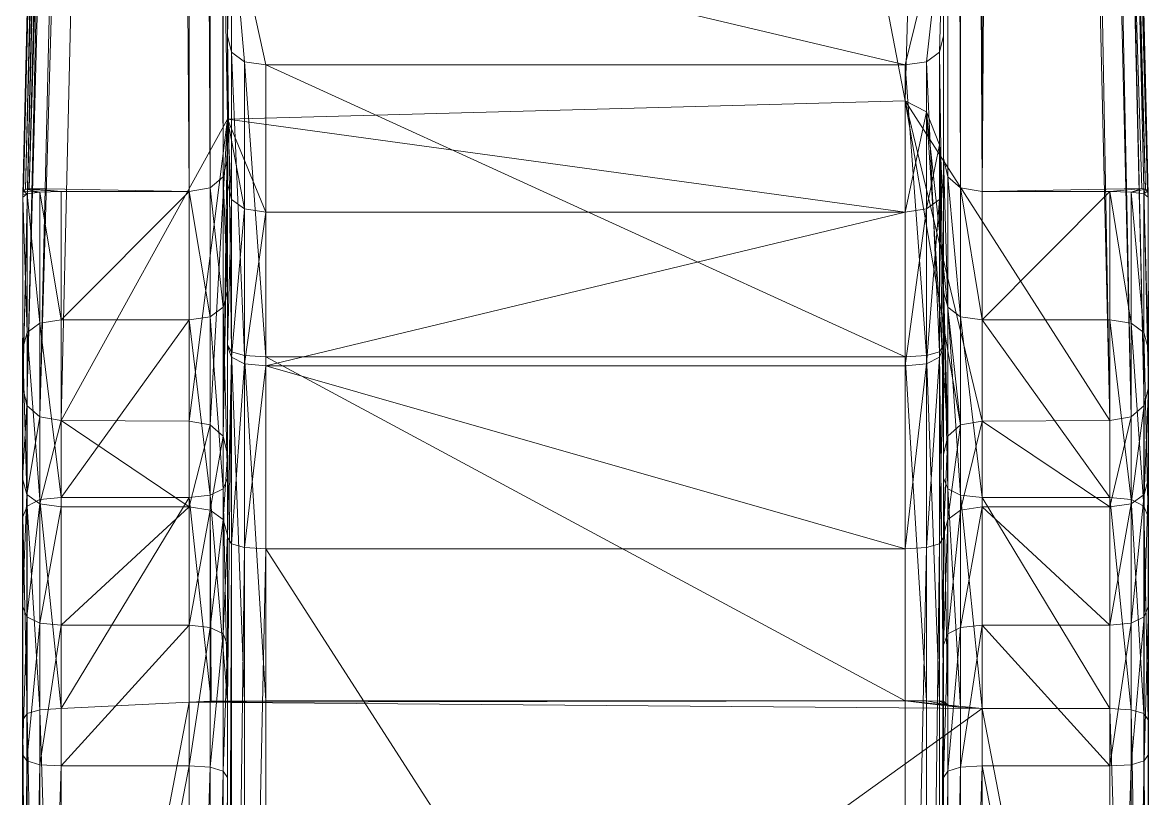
# Model space of a CAD drawing. Header units: metres. Extents: x -565 to 1231, y 366 to 1032.
# Drawn here: x -564.96 to -520.94, y 815.45 to 845.79 of the extents above; entities that cross this region are included whole.
import ezdxf

# ---------------------------------------------------------------- set-up
doc = ezdxf.new("R2010")
doc.units = ezdxf.units.M
doc.layers.add('KOV', color=7, linetype='Continuous', lineweight=13, true_color=0xe3e3e3)

# ---------------------------------------------------------------- blocks, each defined once
blk = doc.blocks.new('KOMPLEXNÍ OBJEKT_0')
at = {"layer": 'KOV'}
for points in [[(425.62, 1597.397, 344.401), (425.511, 1596.895, 343.913), (451.439, 1596.895, 337.927)], [(425.802, 1597.569, 345.214), (425.62, 1597.397, 344.401), (451.588, 1597.397, 338.405)], [(451.439, 1596.895, 337.927), (451.588, 1597.397, 338.405), (425.62, 1597.397, 344.401)], [(425.802, 1597.569, 345.214), (451.836, 1597.568, 339.203), (453.194, 1597.552, 346.074)], [(425.802, 1597.569, 345.214), (453.194, 1597.552, 346.074), (427.397, 1597.552, 352.03)], [(451.588, 1597.397, 338.405), (451.836, 1597.568, 339.203), (425.802, 1597.569, 345.214)], [(427.579, 1597.39, 352.843), (427.397, 1597.552, 352.03), (453.194, 1597.552, 346.074)], [(453.194, 1597.552, 346.074), (453.442, 1597.39, 346.872), (427.579, 1597.39, 352.843)], [(427.687, 1596.893, 353.331), (427.579, 1597.39, 352.843), (453.442, 1597.39, 346.872)], [(453.442, 1597.39, 346.872), (453.59, 1596.893, 347.351), (427.687, 1596.893, 353.331)], [(451.588, 1597.397, 338.405), (451.439, 1596.895, 337.927), (456.975, 1596.894, 335.746)], [(451.836, 1597.568, 339.203), (451.588, 1597.397, 338.405), (457.228, 1597.397, 336.184)], [(456.975, 1596.894, 335.746), (457.228, 1597.397, 336.184), (451.588, 1597.397, 338.405)], [(451.836, 1597.568, 339.203), (457.649, 1597.567, 336.913), (461.132, 1597.553, 342.947)], [(451.836, 1597.568, 339.203), (461.132, 1597.553, 342.947), (453.194, 1597.552, 346.074)], [(457.228, 1597.397, 336.184), (457.649, 1597.567, 336.913), (451.836, 1597.568, 339.203)], [(453.442, 1597.39, 346.872), (453.194, 1597.552, 346.074), (461.132, 1597.553, 342.947)], [(461.132, 1597.553, 342.947), (461.554, 1597.39, 343.677), (453.442, 1597.39, 346.872)], [(453.59, 1596.893, 347.351), (453.442, 1597.39, 346.872), (461.554, 1597.39, 343.677)], [(461.554, 1597.39, 343.677), (461.806, 1596.893, 344.114), (453.59, 1596.893, 347.351)], [(457.228, 1597.397, 336.184), (456.975, 1596.894, 335.746), (461.641, 1596.894, 332.034)], [(457.649, 1597.567, 336.913), (457.228, 1597.397, 336.184), (462.011, 1597.396, 332.379)], [(461.641, 1596.894, 332.034), (462.011, 1597.396, 332.379), (457.228, 1597.397, 336.184)], [(457.649, 1597.567, 336.913), (462.628, 1597.565, 332.953), (467.722, 1597.555, 337.705)], [(457.649, 1597.567, 336.913), (467.722, 1597.555, 337.705), (461.132, 1597.553, 342.947)], [(462.011, 1597.396, 332.379), (462.628, 1597.565, 332.953), (457.649, 1597.567, 336.913)], [(461.554, 1597.39, 343.677), (461.132, 1597.553, 342.947), (467.722, 1597.555, 337.705)], [(467.722, 1597.555, 337.705), (468.338, 1597.391, 338.28), (461.554, 1597.39, 343.677)], [(461.806, 1596.893, 344.114), (461.554, 1597.39, 343.677), (468.338, 1597.391, 338.28)], [(462.011, 1597.396, 332.379), (461.641, 1596.894, 332.034), (465.045, 1596.894, 327.062)], [(468.338, 1597.391, 338.28), (468.708, 1596.893, 338.625), (461.806, 1596.893, 344.114)], [(462.628, 1597.565, 332.953), (462.011, 1597.396, 332.379), (465.48, 1597.395, 327.309)], [(465.045, 1596.894, 327.062), (465.48, 1597.395, 327.309), (462.011, 1597.396, 332.379)], [(462.628, 1597.565, 332.953), (466.204, 1597.563, 327.728), (473.634, 1597.56, 331.302)], [(462.628, 1597.565, 332.953), (473.634, 1597.56, 331.302), (467.722, 1597.555, 337.705)], [(465.48, 1597.395, 327.309), (466.204, 1597.563, 327.728), (462.628, 1597.565, 332.953)], [(465.48, 1597.395, 327.309), (465.045, 1596.894, 327.062), (628.915, 1593.055, -8.922)], [(466.204, 1597.563, 327.728), (465.48, 1597.395, 327.309), (629.336, 1593.557, -8.644)], [(628.915, 1593.055, -8.922), (629.336, 1593.557, -8.644), (465.48, 1597.395, 327.309)], [(466.204, 1597.563, 327.728), (630.037, 1593.725, -8.181), (473.738, 1597.56, 331.089)], [(466.204, 1597.563, 327.728), (473.738, 1597.56, 331.089), (473.634, 1597.56, 331.302)], [(629.336, 1593.557, -8.644), (630.037, 1593.725, -8.181), (466.204, 1597.563, 327.728)], [(468.338, 1597.391, 338.28), (467.722, 1597.555, 337.705), (473.634, 1597.56, 331.302)], [(473.634, 1597.56, 331.302), (473.757, 1597.393, 331.373), (468.338, 1597.391, 338.28)], [(468.708, 1596.893, 338.625), (468.338, 1597.391, 338.28), (473.757, 1597.393, 331.373)], [(473.757, 1597.393, 331.373), (473.831, 1596.894, 331.416), (468.708, 1596.893, 338.625)], [(473.757, 1597.393, 331.373), (473.634, 1597.56, 331.302), (473.738, 1597.56, 331.089)], [(630.037, 1593.725, -8.181), (636.501, 1593.72, -5.465), (473.738, 1597.56, 331.089)], [(473.865, 1597.532, 331.151), (473.738, 1597.56, 331.089), (636.501, 1593.72, -5.465)], [(473.738, 1597.56, 331.089), (473.865, 1597.532, 331.151), (473.757, 1597.393, 331.373)], [(473.831, 1596.894, 331.416), (473.757, 1597.393, 331.373), (473.865, 1597.532, 331.151)], [(473.865, 1597.532, 331.151), (473.941, 1597.447, 331.189), (473.831, 1596.894, 331.416)], [(473.855, 1596.06, 331.431), (473.831, 1596.894, 331.416), (473.941, 1597.447, 331.189)], [(473.941, 1597.447, 331.189), (473.967, 1597.305, 331.202), (473.855, 1596.06, 331.431)], [(636.501, 1593.72, -5.465), (637.202, 1593.555, -5.002), (473.865, 1597.532, 331.151)], [(473.941, 1597.447, 331.189), (473.865, 1597.532, 331.151), (637.202, 1593.555, -5.002)], [(637.202, 1593.555, -5.002), (637.623, 1593.056, -4.724), (473.941, 1597.447, 331.189)], [(473.967, 1597.305, 331.202), (473.941, 1597.447, 331.189), (637.623, 1593.056, -4.724)], [(473.967, 1597.305, 331.202), (637.763, 1592.223, -4.631), (473.855, 1591.06, 331.431)], [(473.855, 1596.06, 331.431), (473.967, 1597.305, 331.202), (473.855, 1591.06, 331.431)], [(637.623, 1593.056, -4.724), (637.763, 1592.223, -4.631), (473.967, 1597.305, 331.202)], [(425.511, 1596.895, 343.913), (425.475, 1596.06, 343.75), (451.39, 1596.06, 337.767)], [(451.39, 1596.06, 337.767), (451.439, 1596.895, 337.927), (425.511, 1596.895, 343.913)], [(427.724, 1596.06, 353.494), (427.687, 1596.893, 353.331), (453.59, 1596.893, 347.351)], [(453.59, 1596.893, 347.351), (453.64, 1596.06, 347.511), (427.724, 1596.06, 353.494)], [(451.439, 1596.895, 337.927), (451.39, 1596.06, 337.767), (456.891, 1596.06, 335.6)], [(456.891, 1596.06, 335.6), (456.975, 1596.894, 335.746), (451.439, 1596.895, 337.927)], [(453.64, 1596.06, 347.511), (453.59, 1596.893, 347.351), (461.806, 1596.893, 344.114)], [(461.806, 1596.893, 344.114), (461.891, 1596.06, 344.26), (453.64, 1596.06, 347.511)], [(456.975, 1596.894, 335.746), (456.891, 1596.06, 335.6), (461.518, 1596.06, 331.919)], [(461.518, 1596.06, 331.919), (461.641, 1596.894, 332.034), (456.975, 1596.894, 335.746)], [(461.641, 1596.894, 332.034), (461.518, 1596.06, 331.919), (464.897, 1596.06, 326.986)], [(464.897, 1596.06, 326.986), (465.045, 1596.894, 327.062), (461.641, 1596.894, 332.034)], [(461.891, 1596.06, 344.26), (461.806, 1596.893, 344.114), (468.708, 1596.893, 338.625)], [(468.708, 1596.893, 338.625), (468.831, 1596.06, 338.74), (461.891, 1596.06, 344.26)], [(465.045, 1596.894, 327.062), (464.897, 1596.06, 326.986), (628.775, 1592.222, -9.015)], [(628.775, 1592.222, -9.015), (628.915, 1593.055, -8.922), (465.045, 1596.894, 327.062)], [(468.831, 1596.06, 338.74), (468.708, 1596.893, 338.625), (473.831, 1596.894, 331.416)], [(473.831, 1596.894, 331.416), (473.855, 1596.06, 331.431), (468.831, 1596.06, 338.74)], [(451.39, 1591.06, 337.767), (451.39, 1596.06, 337.767), (425.475, 1596.06, 343.75)], [(425.475, 1591.06, 343.75), (451.39, 1591.06, 337.767), (425.475, 1596.06, 343.75)], [(427.724, 1596.06, 353.494), (453.64, 1596.06, 347.511), (453.886, 1591.049, 347.418)], [(427.724, 1596.06, 353.494), (453.886, 1591.049, 347.418), (453.64, 1560.06, 347.511)], [(427.724, 1555.06, 353.494), (427.724, 1596.06, 353.494), (453.64, 1560.06, 347.511)], [(456.891, 1591.06, 335.6), (456.891, 1596.06, 335.6), (451.39, 1596.06, 337.767)], [(451.39, 1596.06, 337.767), (451.39, 1591.06, 337.767), (456.891, 1591.06, 335.6)], [(453.64, 1596.06, 347.511), (461.891, 1596.06, 344.26), (461.891, 1591.06, 344.26)], [(461.891, 1591.06, 344.26), (453.886, 1591.049, 347.418), (453.64, 1596.06, 347.511)], [(456.891, 1596.06, 335.6), (456.891, 1591.06, 335.6), (461.518, 1591.06, 331.919)], [(461.518, 1591.06, 331.919), (461.518, 1596.06, 331.919), (456.891, 1596.06, 335.6)], [(464.897, 1596.06, 326.986), (461.518, 1596.06, 331.919), (461.518, 1591.06, 331.919)], [(461.518, 1591.06, 331.919), (464.874, 1591.06, 327.033), (464.897, 1596.06, 326.986)], [(461.891, 1596.06, 344.26), (468.831, 1596.06, 338.74), (468.831, 1591.06, 338.74)], [(468.831, 1591.06, 338.74), (461.891, 1591.06, 344.26), (461.891, 1596.06, 344.26)], [(464.874, 1591.06, 327.033), (476.687, 1589.56, 302.574), (464.897, 1596.06, 326.986)], [(476.687, 1589.56, 302.574), (628.775, 1592.222, -9.015), (464.897, 1596.06, 326.986)], [(473.855, 1591.06, 331.431), (468.831, 1591.06, 338.74), (468.831, 1596.06, 338.74)], [(468.831, 1596.06, 338.74), (473.855, 1596.06, 331.431), (473.855, 1591.06, 331.431)], [(637.763, 1592.223, -4.631), (637.763, 1591.06, -4.631), (473.855, 1591.06, 331.431)], [(476.687, 1589.56, 302.574), (477.404, 1563.06, 301.344), (628.775, 1592.222, -9.015)], [(477.404, 1563.06, 301.344), (628.775, 1558.897, -9.015), (628.775, 1592.222, -9.015)], [(425.475, 1591.06, 343.75), (425.438, 1590.227, 343.587), (451.34, 1590.227, 337.607)], [(451.34, 1590.227, 337.607), (451.39, 1591.06, 337.767), (425.475, 1591.06, 343.75)], [(451.39, 1591.06, 337.767), (451.34, 1590.227, 337.607), (456.807, 1590.227, 335.454)], [(456.807, 1590.227, 335.454), (456.891, 1591.06, 335.6), (451.39, 1591.06, 337.767)], [(453.886, 1591.049, 347.418), (453.936, 1563.06, 347.442), (453.64, 1560.06, 347.511)], [(453.921, 1590.198, 347.43), (453.886, 1591.049, 347.418), (461.891, 1591.06, 344.26)], [(453.886, 1591.049, 347.418), (453.936, 1588.06, 347.442), (453.936, 1563.06, 347.442)], [(453.886, 1591.049, 347.418), (453.921, 1590.198, 347.43), (453.924, 1588.893, 347.413)], [(453.924, 1588.893, 347.413), (453.936, 1588.06, 347.442), (453.886, 1591.049, 347.418)], [(453.921, 1590.198, 347.43), (461.891, 1591.06, 344.26), (461.975, 1590.227, 344.406)], [(456.891, 1591.06, 335.6), (456.807, 1590.227, 335.454), (461.395, 1590.227, 331.805)], [(461.395, 1590.227, 331.805), (461.518, 1591.06, 331.919), (456.891, 1591.06, 335.6)], [(461.518, 1591.06, 331.919), (461.395, 1590.227, 331.805), (464.726, 1590.227, 326.956)], [(464.726, 1590.227, 326.956), (464.874, 1591.06, 327.033), (461.518, 1591.06, 331.919)], [(461.975, 1590.227, 344.406), (461.891, 1591.06, 344.26), (468.831, 1591.06, 338.74)], [(468.831, 1591.06, 338.74), (468.955, 1590.227, 338.854), (461.975, 1590.227, 344.406)], [(476.687, 1589.56, 302.574), (464.874, 1591.06, 327.033), (464.726, 1590.227, 326.956)], [(468.955, 1590.227, 338.854), (468.831, 1591.06, 338.74), (473.855, 1591.06, 331.431)], [(473.855, 1591.06, 331.431), (473.999, 1590.227, 331.515), (468.955, 1590.227, 338.854)], [(473.999, 1590.227, 331.515), (473.855, 1591.06, 331.431), (637.763, 1591.06, -4.631)], [(637.763, 1591.06, -4.631), (637.903, 1590.227, -4.538), (473.999, 1590.227, 331.515)], [(425.438, 1590.227, 343.587), (425.33, 1589.727, 343.099), (451.191, 1589.727, 337.128)], [(451.191, 1589.727, 337.128), (451.34, 1590.227, 337.607), (425.438, 1590.227, 343.587)], [(451.34, 1590.227, 337.607), (451.191, 1589.727, 337.128), (456.554, 1589.727, 335.016)], [(456.554, 1589.727, 335.016), (456.807, 1590.227, 335.454), (451.34, 1590.227, 337.607)], [(453.918, 1589.56, 347.423), (461.975, 1590.227, 344.406), (462.228, 1589.727, 344.844)], [(453.918, 1589.56, 347.423), (453.921, 1590.198, 347.43), (461.975, 1590.227, 344.406)], [(453.918, 1589.56, 347.423), (453.924, 1588.893, 347.413), (453.921, 1590.198, 347.43)], [(456.807, 1590.227, 335.454), (456.554, 1589.727, 335.016), (461.025, 1589.727, 331.46)], [(461.025, 1589.727, 331.46), (461.395, 1590.227, 331.805), (456.807, 1590.227, 335.454)], [(461.395, 1590.227, 331.805), (461.025, 1589.727, 331.46), (464.291, 1589.727, 326.709)], [(464.291, 1589.727, 326.709), (464.726, 1590.227, 326.956), (461.395, 1590.227, 331.805)], [(462.228, 1589.727, 344.844), (461.975, 1590.227, 344.406), (468.955, 1590.227, 338.854)], [(468.955, 1590.227, 338.854), (469.324, 1589.727, 339.199), (462.228, 1589.727, 344.844)], [(476.687, 1589.56, 302.574), (464.726, 1590.227, 326.956), (464.291, 1589.727, 326.709)], [(469.324, 1589.727, 339.199), (468.955, 1590.227, 338.854), (473.999, 1590.227, 331.515)], [(473.999, 1590.227, 331.515), (474.433, 1589.727, 331.767), (469.324, 1589.727, 339.199)], [(474.433, 1589.727, 331.767), (473.999, 1590.227, 331.515), (637.903, 1590.227, -4.538)], [(637.903, 1590.227, -4.538), (638.324, 1589.727, -4.26), (474.433, 1589.727, 331.767)], [(421.303, 1589.56, 325.727), (421.121, 1589.393, 324.913), (460.081, 1589.393, 315.919)], [(450.944, 1589.56, 336.33), (425.148, 1589.56, 342.286), (421.303, 1589.56, 325.727)], [(450.944, 1589.56, 336.33), (421.303, 1589.56, 325.727), (460.329, 1589.56, 316.717)], [(460.081, 1589.393, 315.919), (460.329, 1589.56, 316.717), (421.303, 1589.56, 325.727)], [(425.33, 1589.727, 343.099), (425.148, 1589.56, 342.286), (450.944, 1589.56, 336.33)], [(450.944, 1589.56, 336.33), (451.191, 1589.727, 337.128), (425.33, 1589.727, 343.099)], [(451.191, 1589.727, 337.128), (450.944, 1589.56, 336.33), (456.133, 1589.56, 334.287)], [(456.133, 1589.56, 334.287), (450.944, 1589.56, 336.33), (460.329, 1589.56, 316.717)], [(456.133, 1589.56, 334.287), (456.554, 1589.727, 335.016), (451.191, 1589.727, 337.128)], [(453.918, 1589.56, 347.423), (462.228, 1589.727, 344.844), (462.649, 1589.56, 345.574)], [(467.841, 1589.56, 346.427), (453.918, 1589.56, 347.423), (462.649, 1589.56, 345.574)], [(467.841, 1589.56, 346.427), (467.589, 1589.393, 347.252), (453.918, 1589.56, 347.423)], [(453.924, 1588.893, 347.413), (453.918, 1589.56, 347.423), (467.589, 1589.393, 347.252)], [(456.554, 1589.727, 335.016), (456.133, 1589.56, 334.287), (460.409, 1589.56, 330.885)], [(460.409, 1589.56, 330.885), (456.133, 1589.56, 334.287), (460.329, 1589.56, 316.717)], [(460.409, 1589.56, 330.885), (461.025, 1589.727, 331.46), (456.554, 1589.727, 335.016)], [(460.329, 1589.56, 316.717), (460.081, 1589.393, 315.919), (467.372, 1589.393, 313.047)], [(463.568, 1589.56, 326.289), (460.409, 1589.56, 330.885), (460.329, 1589.56, 316.717)], [(467.793, 1589.56, 313.777), (463.568, 1589.56, 326.289), (460.329, 1589.56, 316.717)], [(467.372, 1589.393, 313.047), (467.793, 1589.56, 313.777), (460.329, 1589.56, 316.717)], [(461.025, 1589.727, 331.46), (460.409, 1589.56, 330.885), (463.568, 1589.56, 326.289)], [(463.568, 1589.56, 326.289), (464.291, 1589.727, 326.709), (461.025, 1589.727, 331.46)], [(462.649, 1589.56, 345.574), (462.228, 1589.727, 344.844), (469.324, 1589.727, 339.199)], [(469.324, 1589.727, 339.199), (469.94, 1589.56, 339.774), (462.649, 1589.56, 345.574)], [(467.841, 1589.56, 346.427), (462.649, 1589.56, 345.574), (469.94, 1589.56, 339.774)], [(464.291, 1589.727, 326.709), (463.568, 1589.56, 326.289), (473.532, 1589.56, 307.984)], [(474.16, 1589.56, 308.713), (473.532, 1589.56, 307.984), (463.568, 1589.56, 326.289)], [(467.793, 1589.56, 313.777), (474.16, 1589.56, 308.713), (463.568, 1589.56, 326.289)], [(473.532, 1589.56, 307.984), (476.687, 1589.56, 302.574), (464.291, 1589.727, 326.709)], [(467.793, 1589.56, 313.777), (467.372, 1589.393, 313.047), (473.543, 1589.393, 308.138)], [(467.589, 1589.393, 347.252), (467.841, 1589.56, 346.427), (479.936, 1589.56, 353.985)], [(479.936, 1589.56, 353.985), (479.305, 1589.393, 354.573), (467.589, 1589.393, 347.252)], [(473.543, 1589.393, 308.138), (474.16, 1589.56, 308.713), (467.793, 1589.56, 313.777)], [(479.936, 1589.56, 353.985), (467.841, 1589.56, 346.427), (469.94, 1589.56, 339.774)], [(469.94, 1589.56, 339.774), (469.324, 1589.727, 339.199), (474.433, 1589.727, 331.767)], [(474.433, 1589.727, 331.767), (475.154, 1589.56, 332.188), (469.94, 1589.56, 339.774)], [(479.936, 1589.56, 353.985), (469.94, 1589.56, 339.774), (475.154, 1589.56, 332.188)], [(476.687, 1589.56, 302.574), (473.05, 1588.06, 307.678), (473.05, 1563.06, 307.678)], [(473.05, 1563.06, 307.678), (477.404, 1563.06, 301.344), (476.687, 1589.56, 302.574)], [(473.174, 1588.893, 307.793), (473.05, 1588.06, 307.678), (476.687, 1589.56, 302.574)], [(473.543, 1589.393, 308.138), (473.174, 1588.893, 307.793), (476.687, 1589.56, 302.574)], [(476.687, 1589.56, 302.574), (473.532, 1589.56, 307.984), (474.16, 1589.56, 308.713)], [(474.16, 1589.56, 308.713), (473.543, 1589.393, 308.138), (476.687, 1589.56, 302.574)], [(475.154, 1589.56, 332.188), (474.433, 1589.727, 331.767), (638.324, 1589.727, -4.26)], [(638.324, 1589.727, -4.26), (639.025, 1589.56, -3.797), (475.154, 1589.56, 332.188)], [(485.646, 1589.56, 346.426), (479.936, 1589.56, 353.985), (475.154, 1589.56, 332.188)], [(485.646, 1589.56, 346.426), (475.154, 1589.56, 332.188), (639.025, 1589.56, -3.797)], [(485.051, 1589.427, 366.701), (479.305, 1589.393, 354.573), (479.936, 1589.56, 353.985)], [(482.723, 1589.56, 359.847), (485.051, 1589.427, 366.701), (479.936, 1589.56, 353.985)], [(483.449, 1589.56, 352.933), (482.723, 1589.56, 359.847), (479.936, 1589.56, 353.985)], [(485.646, 1589.56, 346.426), (483.449, 1589.56, 352.933), (479.936, 1589.56, 353.985)], [(421.121, 1589.393, 324.913), (421.012, 1588.893, 324.425), (459.933, 1588.893, 315.44)], [(459.933, 1588.893, 315.44), (460.081, 1589.393, 315.919), (421.121, 1589.393, 324.913)], [(467.589, 1589.393, 347.252), (467.437, 1588.893, 347.747), (453.924, 1588.893, 347.413)], [(460.081, 1589.393, 315.919), (459.933, 1588.893, 315.44), (467.119, 1588.893, 312.609)], [(467.119, 1588.893, 312.609), (467.372, 1589.393, 313.047), (460.081, 1589.393, 315.919)], [(467.372, 1589.393, 313.047), (467.119, 1588.893, 312.609), (473.174, 1588.893, 307.793)], [(473.174, 1588.893, 307.793), (473.543, 1589.393, 308.138), (467.372, 1589.393, 313.047)], [(467.437, 1588.893, 347.747), (467.589, 1589.393, 347.252), (479.305, 1589.393, 354.573)], [(479.305, 1589.393, 354.573), (478.927, 1588.893, 354.926), (467.437, 1588.893, 347.747)], [(478.8, 1563.06, 355.044), (478.8, 1588.06, 355.044), (485.051, 1589.427, 366.701)], [(485.051, 1589.427, 366.701), (484.921, 1561.56, 366.591), (478.8, 1563.06, 355.044)], [(485.051, 1589.427, 366.701), (478.8, 1588.06, 355.044), (478.927, 1588.893, 354.926)], [(485.051, 1589.427, 366.701), (478.927, 1588.893, 354.926), (479.305, 1589.393, 354.573)], [(421.012, 1588.893, 324.425), (420.976, 1588.06, 324.263), (459.883, 1588.06, 315.28)], [(459.883, 1588.06, 315.28), (459.933, 1588.893, 315.44), (421.012, 1588.893, 324.425)], [(453.936, 1588.06, 347.442), (453.924, 1588.893, 347.413), (467.437, 1588.893, 347.747)], [(467.437, 1588.893, 347.747), (467.387, 1588.06, 347.912), (453.936, 1588.06, 347.442)], [(459.933, 1588.893, 315.44), (459.883, 1588.06, 315.28), (467.035, 1588.06, 312.463)], [(467.035, 1588.06, 312.463), (467.119, 1588.893, 312.609), (459.933, 1588.893, 315.44)], [(467.119, 1588.893, 312.609), (467.035, 1588.06, 312.463), (473.05, 1588.06, 307.678)], [(473.05, 1588.06, 307.678), (473.174, 1588.893, 307.793), (467.119, 1588.893, 312.609)], [(467.387, 1588.06, 347.912), (467.437, 1588.893, 347.747), (478.927, 1588.893, 354.926)], [(478.927, 1588.893, 354.926), (478.8, 1588.06, 355.044), (467.387, 1588.06, 347.912)], [(420.976, 1563.06, 324.263), (459.883, 1563.06, 315.28), (459.883, 1588.06, 315.28)], [(420.976, 1563.06, 324.263), (459.883, 1588.06, 315.28), (420.976, 1588.06, 324.263)], [(453.936, 1563.06, 347.442), (453.936, 1588.06, 347.442), (467.387, 1588.06, 347.912)], [(467.387, 1588.06, 347.912), (467.387, 1563.06, 347.912), (453.936, 1563.06, 347.442)], [(459.883, 1563.06, 315.28), (467.035, 1563.06, 312.463), (467.035, 1588.06, 312.463)], [(467.035, 1588.06, 312.463), (459.883, 1588.06, 315.28), (459.883, 1563.06, 315.28)], [(473.05, 1563.06, 307.678), (473.05, 1588.06, 307.678), (467.035, 1588.06, 312.463)], [(467.035, 1588.06, 312.463), (467.035, 1563.06, 312.463), (473.05, 1563.06, 307.678)], [(478.8, 1588.06, 355.044), (478.8, 1563.06, 355.044), (467.387, 1563.06, 347.912)], [(467.387, 1563.06, 347.912), (467.387, 1588.06, 347.912), (478.8, 1588.06, 355.044)], [(459.933, 1562.227, 315.44), (459.883, 1563.06, 315.28), (420.976, 1563.06, 324.263)], [(420.976, 1563.06, 324.263), (421.012, 1562.227, 324.425), (459.933, 1562.227, 315.44)], [(453.672, 1560.894, 347.501), (453.64, 1560.06, 347.511), (453.936, 1563.06, 347.442)], [(453.936, 1563.06, 347.442), (453.933, 1562.227, 347.409), (453.672, 1560.894, 347.501)], [(453.933, 1562.227, 347.409), (453.936, 1563.06, 347.442), (467.387, 1563.06, 347.912)], [(467.387, 1563.06, 347.912), (467.437, 1562.227, 347.747), (453.933, 1562.227, 347.409)], [(467.119, 1562.227, 312.609), (467.035, 1563.06, 312.463), (459.883, 1563.06, 315.28)], [(459.883, 1563.06, 315.28), (459.933, 1562.227, 315.44), (467.119, 1562.227, 312.609)], [(477.404, 1563.06, 301.344), (476.974, 1562.227, 302.082), (464.726, 1560.894, 326.956)], [(464.726, 1560.894, 326.956), (464.874, 1560.06, 327.033), (477.404, 1563.06, 301.344)], [(477.404, 1563.06, 301.344), (464.874, 1560.06, 327.033), (464.897, 1555.06, 326.986)], [(477.404, 1563.06, 301.344), (464.897, 1555.06, 326.986), (628.775, 1558.897, -9.015)], [(473.174, 1562.227, 307.793), (473.05, 1563.06, 307.678), (467.035, 1563.06, 312.463)], [(467.035, 1563.06, 312.463), (467.119, 1562.227, 312.609), (473.174, 1562.227, 307.793)], [(467.437, 1562.227, 347.747), (467.387, 1563.06, 347.912), (478.8, 1563.06, 355.044)], [(478.8, 1563.06, 355.044), (478.927, 1562.227, 354.926), (467.437, 1562.227, 347.747)], [(476.974, 1562.227, 302.082), (477.404, 1563.06, 301.344), (473.05, 1563.06, 307.678)], [(473.05, 1563.06, 307.678), (473.174, 1562.227, 307.793), (476.974, 1562.227, 302.082)], [(484.921, 1561.56, 366.591), (478.927, 1562.227, 354.926), (478.8, 1563.06, 355.044)], [(460.081, 1561.727, 315.919), (459.933, 1562.227, 315.44), (421.012, 1562.227, 324.425)], [(421.012, 1562.227, 324.425), (421.121, 1561.727, 324.913), (460.081, 1561.727, 315.919)], [(453.769, 1561.394, 347.471), (453.672, 1560.894, 347.501), (453.933, 1562.227, 347.409)], [(453.933, 1562.227, 347.409), (453.923, 1561.727, 347.308), (453.769, 1561.394, 347.471)], [(453.923, 1561.727, 347.308), (453.933, 1562.227, 347.409), (467.437, 1562.227, 347.747)], [(467.437, 1562.227, 347.747), (467.589, 1561.727, 347.252), (453.923, 1561.727, 347.308)], [(467.372, 1561.727, 313.047), (467.119, 1562.227, 312.609), (459.933, 1562.227, 315.44)], [(459.933, 1562.227, 315.44), (460.081, 1561.727, 315.919), (467.372, 1561.727, 313.047)], [(476.974, 1562.227, 302.082), (475.683, 1561.727, 304.295), (464.291, 1561.394, 326.709)], [(464.291, 1561.394, 326.709), (464.726, 1560.894, 326.956), (476.974, 1562.227, 302.082)], [(473.543, 1561.727, 308.138), (473.174, 1562.227, 307.793), (467.119, 1562.227, 312.609)], [(467.119, 1562.227, 312.609), (467.372, 1561.727, 313.047), (473.543, 1561.727, 308.138)], [(467.589, 1561.727, 347.252), (467.437, 1562.227, 347.747), (478.927, 1562.227, 354.926)], [(478.927, 1562.227, 354.926), (479.305, 1561.727, 354.573), (467.589, 1561.727, 347.252)], [(475.683, 1561.727, 304.295), (476.974, 1562.227, 302.082), (473.174, 1562.227, 307.793)], [(473.174, 1562.227, 307.793), (473.543, 1561.727, 308.138), (475.683, 1561.727, 304.295)], [(484.921, 1561.56, 366.591), (479.305, 1561.727, 354.573), (478.927, 1562.227, 354.926)], [(460.329, 1561.56, 316.717), (460.081, 1561.727, 315.919), (421.121, 1561.727, 324.913)], [(421.121, 1561.727, 324.913), (421.303, 1561.56, 325.727), (460.329, 1561.56, 316.717)], [(451.191, 1561.394, 337.128), (450.944, 1561.56, 336.33), (425.148, 1561.56, 342.286)], [(425.148, 1561.56, 342.286), (425.33, 1561.394, 343.099), (451.191, 1561.394, 337.128)], [(451.34, 1560.894, 337.607), (451.191, 1561.394, 337.128), (425.33, 1561.394, 343.099)], [(425.33, 1561.394, 343.099), (425.438, 1560.894, 343.587), (451.34, 1560.894, 337.607)], [(456.554, 1561.394, 335.016), (456.133, 1561.56, 334.287), (450.944, 1561.56, 336.33)], [(450.944, 1561.56, 336.33), (451.191, 1561.394, 337.128), (456.554, 1561.394, 335.016)], [(456.807, 1560.894, 335.454), (456.554, 1561.394, 335.016), (451.191, 1561.394, 337.128)], [(451.191, 1561.394, 337.128), (451.34, 1560.894, 337.607), (456.807, 1560.894, 335.454)], [(453.672, 1560.894, 347.501), (453.769, 1561.394, 347.471), (462.228, 1561.394, 344.844)], [(462.228, 1561.394, 344.844), (461.975, 1560.894, 344.406), (453.672, 1560.894, 347.501)], [(453.93, 1561.56, 347.42), (453.769, 1561.394, 347.471), (453.923, 1561.727, 347.308)], [(453.769, 1561.394, 347.471), (453.93, 1561.56, 347.42), (462.649, 1561.56, 345.574)], [(462.649, 1561.56, 345.574), (462.228, 1561.394, 344.844), (453.769, 1561.394, 347.471)], [(453.923, 1561.727, 347.308), (453.907, 1561.56, 347.14), (453.93, 1561.56, 347.42)], [(453.907, 1561.56, 347.14), (453.923, 1561.727, 347.308), (467.589, 1561.727, 347.252)], [(467.589, 1561.727, 347.252), (467.841, 1561.56, 346.427), (453.907, 1561.56, 347.14)], [(462.649, 1561.56, 345.574), (453.93, 1561.56, 347.42), (453.907, 1561.56, 347.14)], [(462.649, 1561.56, 345.574), (453.907, 1561.56, 347.14), (467.841, 1561.56, 346.427)], [(461.025, 1561.394, 331.46), (460.409, 1561.56, 330.885), (456.133, 1561.56, 334.287)], [(456.133, 1561.56, 334.287), (456.554, 1561.394, 335.016), (461.025, 1561.394, 331.46)], [(461.395, 1560.894, 331.805), (461.025, 1561.394, 331.46), (456.554, 1561.394, 335.016)], [(456.554, 1561.394, 335.016), (456.807, 1560.894, 335.454), (461.395, 1560.894, 331.805)], [(467.793, 1561.56, 313.777), (467.372, 1561.727, 313.047), (460.081, 1561.727, 315.919)], [(460.081, 1561.727, 315.919), (460.329, 1561.56, 316.717), (467.793, 1561.56, 313.777)], [(464.291, 1561.394, 326.709), (463.568, 1561.56, 326.289), (460.409, 1561.56, 330.885)], [(460.409, 1561.56, 330.885), (461.025, 1561.394, 331.46), (464.291, 1561.394, 326.709)], [(464.726, 1560.894, 326.956), (464.291, 1561.394, 326.709), (461.025, 1561.394, 331.46)], [(461.025, 1561.394, 331.46), (461.395, 1560.894, 331.805), (464.726, 1560.894, 326.956)], [(461.975, 1560.894, 344.406), (462.228, 1561.394, 344.844), (469.324, 1561.394, 339.199)], [(469.324, 1561.394, 339.199), (468.955, 1560.894, 338.854), (461.975, 1560.894, 344.406)], [(462.228, 1561.394, 344.844), (462.649, 1561.56, 345.574), (469.94, 1561.56, 339.774)], [(469.94, 1561.56, 339.774), (469.324, 1561.394, 339.199), (462.228, 1561.394, 344.844)], [(469.94, 1561.56, 339.774), (462.649, 1561.56, 345.574), (467.841, 1561.56, 346.427)], [(475.683, 1561.727, 304.295), (473.532, 1561.56, 307.984), (463.568, 1561.56, 326.289)], [(463.568, 1561.56, 326.289), (464.291, 1561.394, 326.709), (475.683, 1561.727, 304.295)], [(467.841, 1561.56, 346.427), (467.589, 1561.727, 347.252), (479.305, 1561.727, 354.573)], [(479.305, 1561.727, 354.573), (479.936, 1561.56, 353.985), (467.841, 1561.56, 346.427)], [(469.94, 1561.56, 339.774), (467.841, 1561.56, 346.427), (479.936, 1561.56, 353.985)], [(468.955, 1560.894, 338.854), (469.324, 1561.394, 339.199), (474.433, 1561.394, 331.767)], [(474.433, 1561.394, 331.767), (473.999, 1560.894, 331.515), (468.955, 1560.894, 338.854)], [(469.324, 1561.394, 339.199), (469.94, 1561.56, 339.774), (475.154, 1561.56, 332.188)], [(475.154, 1561.56, 332.188), (474.433, 1561.394, 331.767), (469.324, 1561.394, 339.199)], [(475.154, 1561.56, 332.188), (469.94, 1561.56, 339.774), (479.936, 1561.56, 353.985)], [(473.999, 1560.894, 331.515), (474.433, 1561.394, 331.767), (638.324, 1561.394, -4.26)], [(638.324, 1561.394, -4.26), (637.903, 1560.894, -4.538), (473.999, 1560.894, 331.515)], [(474.433, 1561.394, 331.767), (475.154, 1561.56, 332.188), (639.025, 1561.56, -3.797)], [(639.025, 1561.56, -3.797), (638.324, 1561.394, -4.26), (474.433, 1561.394, 331.767)], [(475.154, 1561.56, 332.188), (479.936, 1561.56, 353.985), (485.646, 1561.56, 346.426)], [(639.025, 1561.56, -3.797), (475.154, 1561.56, 332.188), (485.646, 1561.56, 346.426)], [(484.921, 1561.56, 366.591), (479.936, 1561.56, 353.985), (479.305, 1561.727, 354.573)], [(479.936, 1561.56, 353.985), (484.921, 1561.56, 366.591), (482.723, 1561.56, 359.847)], [(479.936, 1561.56, 353.985), (482.723, 1561.56, 359.847), (483.449, 1561.56, 352.933)], [(479.936, 1561.56, 353.985), (483.449, 1561.56, 352.933), (485.646, 1561.56, 346.426)], [(451.39, 1560.06, 337.767), (451.34, 1560.894, 337.607), (425.438, 1560.894, 343.587)], [(425.438, 1560.894, 343.587), (425.475, 1560.06, 343.75), (451.39, 1560.06, 337.767)], [(456.891, 1560.06, 335.6), (456.807, 1560.894, 335.454), (451.34, 1560.894, 337.607)], [(451.34, 1560.894, 337.607), (451.39, 1560.06, 337.767), (456.891, 1560.06, 335.6)], [(453.64, 1560.06, 347.511), (453.672, 1560.894, 347.501), (461.975, 1560.894, 344.406)], [(461.975, 1560.894, 344.406), (461.891, 1560.06, 344.26), (453.64, 1560.06, 347.511)], [(461.518, 1560.06, 331.919), (461.395, 1560.894, 331.805), (456.807, 1560.894, 335.454)], [(456.807, 1560.894, 335.454), (456.891, 1560.06, 335.6), (461.518, 1560.06, 331.919)], [(464.874, 1560.06, 327.033), (464.726, 1560.894, 326.956), (461.395, 1560.894, 331.805)], [(461.395, 1560.894, 331.805), (461.518, 1560.06, 331.919), (464.874, 1560.06, 327.033)], [(461.891, 1560.06, 344.26), (461.975, 1560.894, 344.406), (468.955, 1560.894, 338.854)], [(468.955, 1560.894, 338.854), (468.831, 1560.06, 338.74), (461.891, 1560.06, 344.26)], [(468.831, 1560.06, 338.74), (468.955, 1560.894, 338.854), (473.999, 1560.894, 331.515)], [(473.999, 1560.894, 331.515), (473.855, 1560.06, 331.431), (468.831, 1560.06, 338.74)], [(473.855, 1560.06, 331.431), (473.999, 1560.894, 331.515), (637.903, 1560.894, -4.538)], [(637.903, 1560.894, -4.538), (637.763, 1560.06, -4.631), (473.855, 1560.06, 331.431)], [(425.475, 1555.06, 343.75), (451.39, 1555.06, 337.767), (451.39, 1560.06, 337.767)], [(425.475, 1555.06, 343.75), (451.39, 1560.06, 337.767), (425.475, 1560.06, 343.75)], [(453.64, 1555.06, 347.511), (427.724, 1555.06, 353.494), (453.64, 1560.06, 347.511)], [(451.39, 1555.06, 337.767), (456.891, 1555.06, 335.6), (456.891, 1560.06, 335.6)], [(456.891, 1560.06, 335.6), (451.39, 1560.06, 337.767), (451.39, 1555.06, 337.767)], [(461.891, 1560.06, 344.26), (461.891, 1555.06, 344.26), (453.64, 1555.06, 347.511)], [(453.64, 1555.06, 347.511), (453.64, 1560.06, 347.511), (461.891, 1560.06, 344.26)], [(456.891, 1555.06, 335.6), (461.518, 1555.06, 331.919), (461.518, 1560.06, 331.919)], [(461.518, 1560.06, 331.919), (456.891, 1560.06, 335.6), (456.891, 1555.06, 335.6)], [(464.874, 1560.06, 327.033), (461.518, 1560.06, 331.919), (461.518, 1555.06, 331.919)], [(461.518, 1555.06, 331.919), (464.897, 1555.06, 326.986), (464.874, 1560.06, 327.033)], [(461.891, 1555.06, 344.26), (461.891, 1560.06, 344.26), (468.831, 1560.06, 338.74)], [(468.831, 1560.06, 338.74), (468.831, 1555.06, 338.74), (461.891, 1555.06, 344.26)], [(473.855, 1555.06, 331.431), (468.831, 1555.06, 338.74), (468.831, 1560.06, 338.74)], [(468.831, 1560.06, 338.74), (473.855, 1560.06, 331.431), (473.855, 1555.06, 331.431)], [(473.967, 1553.815, 331.202), (473.855, 1555.06, 331.431), (473.855, 1560.06, 331.431)], [(637.763, 1558.896, -4.631), (473.967, 1553.815, 331.202), (473.855, 1560.06, 331.431)], [(637.763, 1560.06, -4.631), (637.763, 1558.896, -4.631), (473.855, 1560.06, 331.431)], [(628.915, 1558.063, -8.922), (628.775, 1558.897, -9.015), (464.897, 1555.06, 326.986)], [(473.941, 1553.673, 331.189), (473.967, 1553.815, 331.202), (637.763, 1558.896, -4.631)], [(637.763, 1558.896, -4.631), (637.623, 1558.063, -4.724), (473.941, 1553.673, 331.189)], [(464.897, 1555.06, 326.986), (465.045, 1554.226, 327.062), (628.915, 1558.063, -8.922)], [(629.336, 1557.562, -8.644), (628.915, 1558.063, -8.922), (465.045, 1554.226, 327.062)], [(473.865, 1553.588, 331.151), (473.941, 1553.673, 331.189), (637.623, 1558.063, -4.724)], [(637.623, 1558.063, -4.724), (637.202, 1557.564, -5.002), (473.865, 1553.588, 331.151)], [(465.045, 1554.226, 327.062), (465.48, 1553.725, 327.309), (629.336, 1557.562, -8.644)], [(630.037, 1557.394, -8.181), (629.336, 1557.562, -8.644), (465.48, 1553.725, 327.309)], [(465.48, 1553.725, 327.309), (466.204, 1553.557, 327.728), (630.037, 1557.394, -8.181)], [(473.738, 1553.56, 331.089), (630.037, 1557.394, -8.181), (466.204, 1553.557, 327.728)], [(473.738, 1553.56, 331.089), (473.865, 1553.588, 331.151), (637.202, 1557.564, -5.002)], [(637.202, 1557.564, -5.002), (636.501, 1557.399, -5.465), (473.738, 1553.56, 331.089)], [(473.738, 1553.56, 331.089), (636.501, 1557.399, -5.465), (630.037, 1557.394, -8.181)], [(425.475, 1555.06, 343.75), (425.511, 1554.226, 343.913), (451.439, 1554.226, 337.927)], [(451.439, 1554.226, 337.927), (451.39, 1555.06, 337.767), (425.475, 1555.06, 343.75)], [(453.64, 1555.06, 347.511), (453.59, 1554.227, 347.351), (427.687, 1554.228, 353.331)], [(427.687, 1554.228, 353.331), (427.724, 1555.06, 353.494), (453.64, 1555.06, 347.511)], [(451.39, 1555.06, 337.767), (451.439, 1554.226, 337.927), (456.975, 1554.226, 335.746)], [(456.975, 1554.226, 335.746), (456.891, 1555.06, 335.6), (451.39, 1555.06, 337.767)], [(453.59, 1554.227, 347.351), (453.64, 1555.06, 347.511), (461.891, 1555.06, 344.26)], [(461.891, 1555.06, 344.26), (461.806, 1554.227, 344.114), (453.59, 1554.227, 347.351)], [(456.891, 1555.06, 335.6), (456.975, 1554.226, 335.746), (461.641, 1554.226, 332.034)], [(461.641, 1554.226, 332.034), (461.518, 1555.06, 331.919), (456.891, 1555.06, 335.6)], [(461.518, 1555.06, 331.919), (461.641, 1554.226, 332.034), (465.045, 1554.226, 327.062)], [(465.045, 1554.226, 327.062), (464.897, 1555.06, 326.986), (461.518, 1555.06, 331.919)], [(461.806, 1554.227, 344.114), (461.891, 1555.06, 344.26), (468.831, 1555.06, 338.74)], [(468.831, 1555.06, 338.74), (468.708, 1554.227, 338.625), (461.806, 1554.227, 344.114)], [(468.708, 1554.227, 338.625), (468.831, 1555.06, 338.74), (473.855, 1555.06, 331.431)], [(473.855, 1555.06, 331.431), (473.831, 1554.227, 331.416), (468.708, 1554.227, 338.625)], [(473.831, 1554.227, 331.416), (473.855, 1555.06, 331.431), (473.967, 1553.815, 331.202)], [(425.511, 1554.226, 343.913), (425.62, 1553.723, 344.401), (451.588, 1553.723, 338.405)], [(451.588, 1553.723, 338.405), (451.439, 1554.226, 337.927), (425.511, 1554.226, 343.913)], [(427.579, 1553.73, 352.843), (427.687, 1554.228, 353.331), (453.59, 1554.227, 347.351)], [(453.59, 1554.227, 347.351), (453.442, 1553.73, 346.872), (427.579, 1553.73, 352.843)], [(451.439, 1554.226, 337.927), (451.588, 1553.723, 338.405), (457.228, 1553.723, 336.184)], [(457.228, 1553.723, 336.184), (456.975, 1554.226, 335.746), (451.439, 1554.226, 337.927)], [(453.442, 1553.73, 346.872), (453.59, 1554.227, 347.351), (461.806, 1554.227, 344.114)], [(461.806, 1554.227, 344.114), (461.554, 1553.729, 343.677), (453.442, 1553.73, 346.872)], [(456.975, 1554.226, 335.746), (457.228, 1553.723, 336.184), (462.011, 1553.724, 332.379)], [(462.011, 1553.724, 332.379), (461.641, 1554.226, 332.034), (456.975, 1554.226, 335.746)], [(461.554, 1553.729, 343.677), (461.806, 1554.227, 344.114), (468.708, 1554.227, 338.625)], [(468.708, 1554.227, 338.625), (468.338, 1553.729, 338.28), (461.554, 1553.729, 343.677)], [(461.641, 1554.226, 332.034), (462.011, 1553.724, 332.379), (465.48, 1553.725, 327.309)], [(465.48, 1553.725, 327.309), (465.045, 1554.226, 327.062), (461.641, 1554.226, 332.034)], [(468.338, 1553.729, 338.28), (468.708, 1554.227, 338.625), (473.831, 1554.227, 331.416)], [(473.831, 1554.227, 331.416), (473.757, 1553.727, 331.373), (468.338, 1553.729, 338.28)], [(473.757, 1553.727, 331.373), (473.831, 1554.227, 331.416), (473.941, 1553.673, 331.189)], [(473.967, 1553.815, 331.202), (473.941, 1553.673, 331.189), (473.831, 1554.227, 331.416)], [(425.62, 1553.723, 344.401), (425.802, 1553.551, 345.214), (451.836, 1553.552, 339.203)], [(451.836, 1553.552, 339.203), (451.588, 1553.723, 338.405), (425.62, 1553.723, 344.401)], [(453.194, 1553.568, 346.074), (451.836, 1553.552, 339.203), (425.802, 1553.551, 345.214)], [(427.397, 1553.568, 352.03), (453.194, 1553.568, 346.074), (425.802, 1553.551, 345.214)], [(453.442, 1553.73, 346.872), (453.194, 1553.568, 346.074), (427.397, 1553.568, 352.03)], [(427.397, 1553.568, 352.03), (427.579, 1553.73, 352.843), (453.442, 1553.73, 346.872)], [(451.588, 1553.723, 338.405), (451.836, 1553.552, 339.203), (457.649, 1553.553, 336.913)], [(457.649, 1553.553, 336.913), (457.228, 1553.723, 336.184), (451.588, 1553.723, 338.405)], [(453.194, 1553.568, 346.074), (461.132, 1553.567, 342.947), (451.836, 1553.552, 339.203)], [(461.132, 1553.567, 342.947), (457.649, 1553.553, 336.913), (451.836, 1553.552, 339.203)], [(453.194, 1553.568, 346.074), (453.442, 1553.73, 346.872), (461.554, 1553.729, 343.677)], [(461.554, 1553.729, 343.677), (461.132, 1553.567, 342.947), (453.194, 1553.568, 346.074)], [(462.628, 1553.555, 332.953), (462.011, 1553.724, 332.379), (457.228, 1553.723, 336.184)], [(457.228, 1553.723, 336.184), (457.649, 1553.553, 336.913), (462.628, 1553.555, 332.953)], [(461.132, 1553.567, 342.947), (467.722, 1553.565, 337.705), (457.649, 1553.553, 336.913)], [(467.722, 1553.565, 337.705), (462.628, 1553.555, 332.953), (457.649, 1553.553, 336.913)], [(461.132, 1553.567, 342.947), (461.554, 1553.729, 343.677), (468.338, 1553.729, 338.28)], [(468.338, 1553.729, 338.28), (467.722, 1553.565, 337.705), (461.132, 1553.567, 342.947)], [(466.204, 1553.557, 327.728), (465.48, 1553.725, 327.309), (462.011, 1553.724, 332.379)], [(462.011, 1553.724, 332.379), (462.628, 1553.555, 332.953), (466.204, 1553.557, 327.728)], [(467.722, 1553.565, 337.705), (473.634, 1553.56, 331.302), (462.628, 1553.555, 332.953)], [(473.634, 1553.56, 331.302), (466.204, 1553.557, 327.728), (462.628, 1553.555, 332.953)], [(473.634, 1553.56, 331.302), (473.738, 1553.56, 331.089), (466.204, 1553.557, 327.728)], [(467.722, 1553.565, 337.705), (468.338, 1553.729, 338.28), (473.757, 1553.727, 331.373)], [(473.757, 1553.727, 331.373), (473.634, 1553.56, 331.302), (467.722, 1553.565, 337.705)], [(473.634, 1553.56, 331.302), (473.757, 1553.727, 331.373), (473.865, 1553.588, 331.151)], [(473.865, 1553.588, 331.151), (473.738, 1553.56, 331.089), (473.634, 1553.56, 331.302)], [(473.941, 1553.673, 331.189), (473.865, 1553.588, 331.151), (473.757, 1553.727, 331.373)]]:
    blk.add_3dface(points, dxfattribs=at)

msp = doc.modelspace()

# ---------------------------------------------------------------- block references
at = {"rotation": 89.99999999999999}
msp.add_blockref('KOMPLEXNÍ OBJEKT_0', (1032.607, 365.333), dxfattribs=at)

doc.saveas('drawing.dxf')
